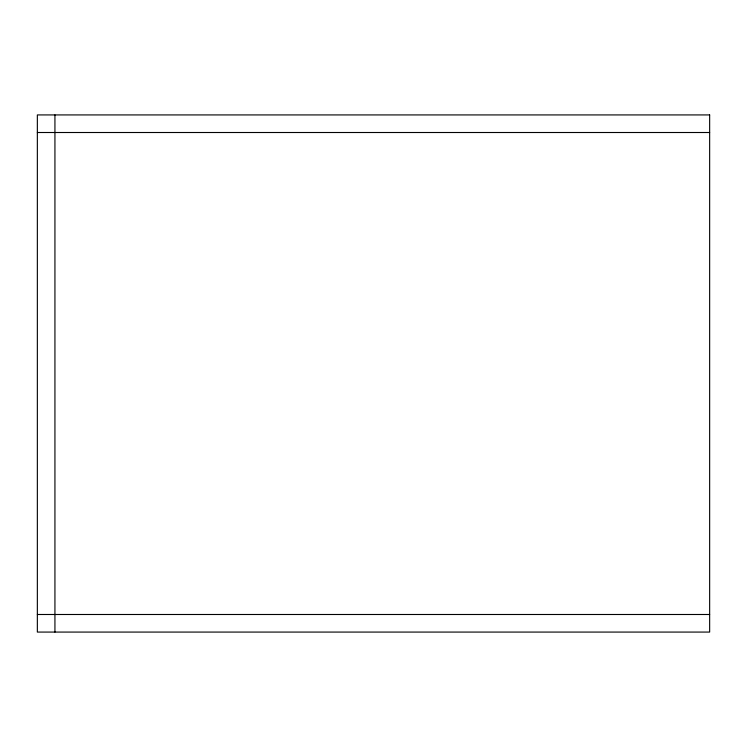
<?xml version="1.0" encoding="UTF-8"?>
<svg xmlns="http://www.w3.org/2000/svg" width="747" height="747" viewBox="0 0 747 747"><rect width="100%" height="100%" fill="white"/><g stroke="black" fill="none" stroke-linecap="round" stroke-linejoin="round"><path stroke-width="1.12" d="M37.35 132.508L709.65 132.508M37.35 614.492L709.65 614.492M54.933 114.926L54.933 632.074M709.65 114.926L37.35 114.926L37.35 632.074L709.65 632.074L709.65 114.926"/></g></svg>
